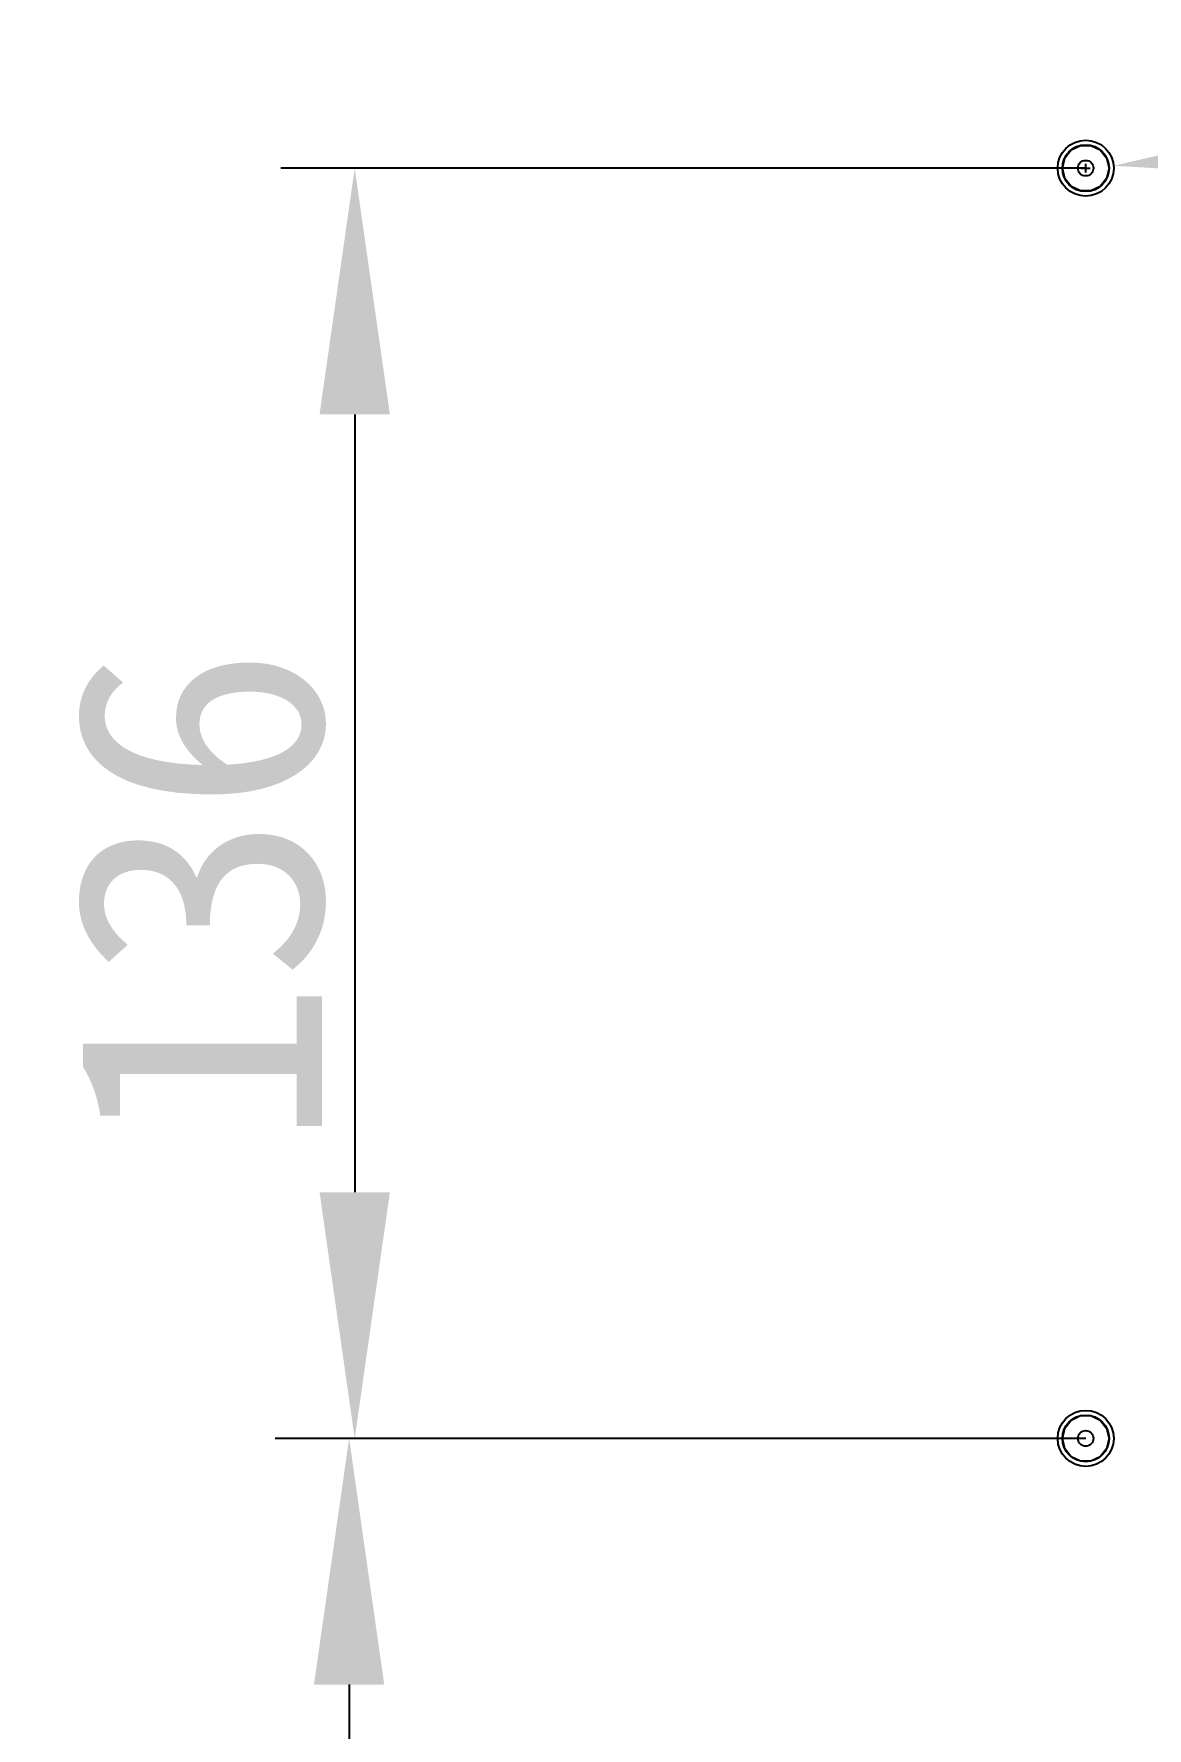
# Model space of a CAD drawing. Header units: millimetres. Extents: x 4086 to 8300, y 123 to 1549.
# Drawn here: x 7341.52 to 7364.15, y 348.57 to 382.98 of the extents above; entities that cross this region are included whole.
import ezdxf

# ---------------------------------------------------------------- set-up
doc = ezdxf.new("R2010")
doc.units = ezdxf.units.MM
doc.styles.get("Standard").update_dxf_attribs({"font": 'simsun.ttc'})
doc.dimstyles.new('放大图标注', dxfattribs={"dimtxt": 5, "dimasz": 5, "dimexe": 1.5, "dimexo": 0, "dimtad": 1, "dimdec": 3, "dimlfac": 2, "dimdsep": 46, "dimtxsty": 'Standard', "dimblk": '_FILLED', "dimcen": 0.09, "dimadec": 0, "dimazin": 0, "dimtp": 0.2, "dimtm": 0.2, "dimtfac": 1, "dimtdec": 3, "dimtofl": 0, "dimtmove": 0, "dimatfit": 2, "dimldrblk": '_FILLED', "dimfxl": 1, "dimtolj": 1, "dimarcsym": 0})
doc.dimstyles.new('直径标注', dxfattribs={"dimtxt": 5, "dimasz": 5, "dimexe": 1.5, "dimexo": 0, "dimtad": 1, "dimtoh": 1, "dimdec": 0, "dimlfac": 10, "dimdsep": 46, "dimtxsty": 'Standard', "dimblk": '_FILLED', "dimcen": 0.09, "dimadec": 0, "dimazin": 0, "dimtol": 1, "dimtp": 0.001, "dimtm": 0.001, "dimtfac": 1, "dimtdec": 0, "dimtofl": 0, "dimtmove": 0, "dimatfit": 3, "dimldrblk": '_FILLED', "dimfxl": 1, "dimtolj": 1, "dimarcsym": 0})

# ---------------------------------------------------------------- blocks, each defined once
blk = doc.blocks.new('_FILLED')
at = {"color": 0, "linetype": 'ByBlock'}
blk.add_solid([(0, 0), (-1, 0.1429), (-1, -0.1429)], dxfattribs=at)
blk = doc.blocks.new('*D2220')
at = {"color": 0, "lineweight": -2}
for p, q in [((7362.899, 380.256), (7346.544, 380.256)), ((7348.044, 375.256), (7348.044, 359.456)), ((7362.899, 354.456), (7346.544, 354.456))]:
    blk.add_line(p, q, dxfattribs=at)
at = {"layer": 'Defpoints', "color": 0}
for p in [(7362.899, 380.256), (7348.044, 354.456), (7362.899, 354.456)]:
    blk.add_point(p, dxfattribs=at)
at = {"color": 0, "linetype": 'ByBlock', "lineweight": -2, "xscale": 5, "yscale": 5, "zscale": 5}
for p, rotation in [((7348.044, 380.256), 90), ((7348.044, 354.456), 270)]:
    blk.add_blockref('_FILLED', p, dxfattribs=dict(at, rotation=rotation))
at = {"color": 0, "insert": (7344.919, 365.46), "char_height": 5, "attachment_point": 5, "rotation": 90}
blk.add_mtext('\\A1;\\A1;136', dxfattribs=at)
blk = doc.blocks.new('*D2221')
at = {"color": 0, "lineweight": -2}
for p, q in [((7362.899, 354.456), (7346.43, 354.456)), ((7347.93, 349.456), (7347.93, 334.604)), ((7372.388, 329.604), (7346.43, 329.604))]:
    blk.add_line(p, q, dxfattribs=at)
at = {"layer": 'Defpoints', "color": 0}
for p in [(7362.899, 354.456), (7347.93, 329.604), (7372.388, 329.604)]:
    blk.add_point(p, dxfattribs=at)
at = {"color": 0, "linetype": 'ByBlock', "lineweight": -2, "xscale": 5, "yscale": 5, "zscale": 5}
for p, rotation in [((7347.93, 354.456), 90), ((7347.93, 329.604), 270)]:
    blk.add_blockref('_FILLED', p, dxfattribs=dict(at, rotation=rotation))
at = {"color": 0, "insert": (7344.805, 340.068), "char_height": 5, "attachment_point": 5, "rotation": 90}
blk.add_mtext('\\A1;\\A1;131', dxfattribs=at)
blk = doc.blocks.new('*D2222')
at = {"color": 0, "lineweight": -2}
for p in [(7368.448, 380.73), (7450.625, 382.838)]:
    blk.add_line(p, (7393.154, 382.838), dxfattribs=at)
at = {"color": 0}
for p, q in [((7362.899, 380.166), (7362.899, 380.346)), ((7362.809, 380.256), (7362.989, 380.256))]:
    blk.add_line(p, q, dxfattribs=at)
at = {"layer": 'Defpoints', "color": 0}
for p in [(7363.466, 380.305), (7362.332, 380.208)]:
    blk.add_point(p, dxfattribs=at)
at = {"color": 0, "linetype": 'ByBlock', "lineweight": -2, "xscale": 5, "yscale": 5, "zscale": 5, "rotation": 184.8779594182185}
blk.add_blockref('_FILLED', (7363.466, 380.305), dxfattribs=at)
at = {"color": 0, "insert": (7422.202, 388.378), "char_height": 5, "attachment_point": 5}
blk.add_mtext('\\A1;\\A1;{\\H1.4x;2-M6\\fSource Han Sans CN Normal|b0|i0|c134|p34;\\H0.714286x;\\C0; \\fSource Han Sans CN Normal|b0|i0|c0|p34;\\H1.399999x;\\C7;depth\\fSimSun|b0|i0|c134|p2;\\H1x;\\C256;10}', dxfattribs=at)

msp = doc.modelspace()

# ---------------------------------------------------------------- linework, layer by layer
at = {"color": 7, "linetype": 'Continuous'}
for points in [[(7362.4245, 380.25613), (7362.4729, 380.46485), (7362.60408, 380.62772), (7362.79145, 380.71808), (7363.00234, 380.71894), (7363.19073, 380.62988), (7363.32406, 380.46604), (7363.37305, 380.25613)], [(7363.37305, 380.25613), (7363.32465, 380.04742), (7363.19347, 379.88454), (7363.0061, 379.79418), (7362.7952, 379.79333), (7362.60682, 379.88239), (7362.47349, 380.04623), (7362.4245, 380.25613)], [(7362.4245, 354.4556), (7362.4729, 354.66431), (7362.60408, 354.82719), (7362.79145, 354.91755), (7363.00234, 354.91841), (7363.19073, 354.82934), (7363.32406, 354.6655), (7363.37305, 354.4556)], [(7363.37305, 354.4556), (7363.32465, 354.24689), (7363.19347, 354.08401), (7363.0061, 353.99365), (7362.7952, 353.99279), (7362.60682, 354.08186), (7362.47349, 354.24569), (7362.4245, 354.4556)]]:
    msp.add_lwpolyline(points, dxfattribs=at)
for centre, radius in [((7362.89877, 380.25613), 0.56913), ((7362.89877, 380.25613), 0.47427), ((7362.89877, 380.25613), 0.15854), ((7362.89877, 354.4556), 0.56913), ((7362.89877, 354.4556), 0.47427), ((7362.89877, 354.4556), 0.15854)]:
    msp.add_circle(centre, radius, dxfattribs=at)

# ---------------------------------------------------------------- dimensions: what is measured, and where the dimension line sits
dim = msp.add_diameter_dim_2p(p1=(7362.33171, 380.20774), p2=(7363.46584, 380.30453), text='\\A1;{\\H1.4x;2-M6\\fSource Han Sans CN Normal|b0|i0|c134|p34;\\H0.714286x;\\C0; \\fSource Han Sans CN Normal|b0|i0|c0|p34;\\H1.399999x;\\C7;depth\\fSimSun|b0|i0|c134|p2;\\H1x;\\C256;10}', dimstyle='直径标注', override={"dimtxsty": 'Standard'})
dim.commit()
dim.dimension.update_dxf_attribs({"geometry": '*D2222', "text_midpoint": (7393.15423, 382.83822), "dimtype": 163})
for base, p1, p2, text, picture, middle in [((7348.04373, 354.4556), (7362.89877, 380.25613), (7362.89877, 354.4556), '\\A1;136', '*D2220', (7348.04373, 365.4597)), ((7347.92977, 329.60362), (7362.89877, 354.4556), (7372.38816, 329.60362), '\\A1;131', '*D2221', (7347.92977, 340.06817))]:
    dim = msp.add_linear_dim(base=base, p1=p1, p2=p2, angle=90, text=text, dimstyle='放大图标注', override={"dimpost": '<>', "dimtxsty": 'Standard'})
    dim.commit()
    dim.dimension.update_dxf_attribs({"geometry": picture, "text_midpoint": middle, "dimtype": 160})

doc.saveas('drawing.dxf')
